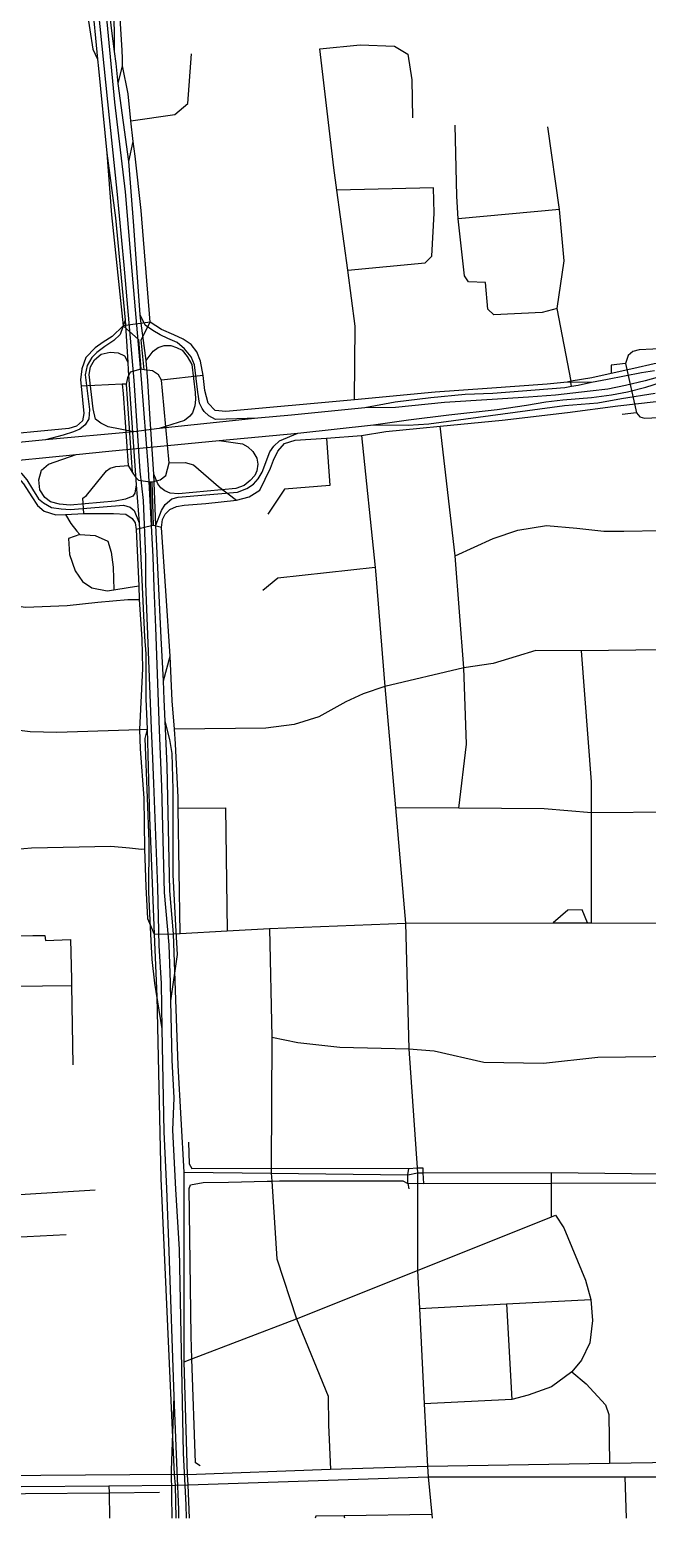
# Model space of a CAD drawing. Header units: inches. Extents: x 13375314 to 13382794, y 3537719 to 3542219.
# Drawn here: x 13379891 to 13380884, y 3537719 to 3540116 of the extents above; entities that cross this region are included whole.
import ezdxf

# ---------------------------------------------------------------- set-up
doc = ezdxf.new("R2010")
doc.units = ezdxf.units.IN
doc.header["$MEASUREMENT"] = 0

msp = doc.modelspace()

# ---------------------------------------------------------------- linework, layer by layer
for points in [[(13380026.8, 3540080.8), (13380027, 3540114.9), (13380024.3, 3540170.5), (13380014.6, 3540300.1), (13380008.7, 3540339.4), (13380000.7, 3540394.3), (13379994.8, 3540435.3), (13379991.8, 3540466.5), (13379974.3, 3540547.4)], [(13379974.4, 3540408.6), (13379986.8, 3540285.9), (13379997.3, 3540179.4), (13380015.8, 3539999.6), (13380030.5, 3539856), (13380041.9, 3539736.6), (13380058.3, 3539551.1), (13380067.5, 3539404.8), (13380073.2, 3539357.9), (13380076.8, 3539266.7), (13380077, 3539224.2), (13380086.2, 3538990.4)], [(13380099.2, 3538988.6), (13380093.4, 3539153.3), (13380090.9, 3539217.6), (13380089, 3539267.2), (13380081.6, 3539408.2), (13380070.3, 3539552.9), (13380054.5, 3539739.3), (13380044.8, 3539854.8), (13380027.4, 3539999.2), (13380010.4, 3540179.6), (13380004.7, 3540245.6), (13379999.8, 3540288.9), (13379988.1, 3540409)], [(13379978.2, 3540197.6), (13379977.9, 3540183.2), (13379979.4, 3540170.5), (13379982.5, 3540146.5), (13379992.1, 3540084.4), (13379999.7, 3540068.3)], [(13379987.3, 3540203.6), (13379990.7, 3540164.4), (13379999.7, 3540068.3), (13380001.1, 3540053.4)], [(13380029.6, 3540061.3), (13380026.8, 3540080.8), (13380022.9, 3540113.9), (13380015.2, 3540179.5), (13380013.7, 3540202.6)], [(13380039.7, 3540070), (13380039.5, 3540082.3), (13380033.2, 3540177.7), (13380030.9, 3540203)], [(13380053.3, 3539968.9), (13380124, 3539979.2), (13380144.9, 3539997.1), (13380150.8, 3540077.1)], [(13380413, 3539520), (13380414.4, 3539638.6), (13380402.3, 3539728.4), (13380384.8, 3539857.5), (13380379.9, 3539893.5), (13380357.6, 3540084.8), (13380422.1, 3540091.6), (13380477.7, 3540089), (13380499, 3540076.5), (13380505.2, 3540034.9), (13380506.3, 3539973.6)], [(13380001.1, 3540053.4), (13380014.4, 3539917.2)], [(13380050.2, 3539903.3), (13380033.1, 3540029.3), (13380029.6, 3540061.3)], [(13380033.1, 3540029.3), (13380039.9, 3540057.8), (13380039.7, 3540070)], [(13380074.8, 3539568), (13380069.8, 3539616.2), (13380084.5, 3539644.9), (13380069.8, 3539824.4), (13380060.5, 3539912.2), (13380056.8, 3539935.8), (13380053.3, 3539968.9), (13380048.8, 3540012.6), (13380039.9, 3540057.8)], [(13380739.2, 3539666.9), (13380715.4, 3539660.4), (13380637.6, 3539656.4), (13380627.6, 3539665.9), (13380624, 3539708.8), (13380596.8, 3539709.8), (13380590.1, 3539719.7), (13380580.1, 3539811.1), (13380577.8, 3539847.8), (13380575.4, 3539962.2)], [(13380762.2, 3539541), (13380761.5, 3539548.3), (13380761.6, 3539549.6), (13380739.2, 3539666.9), (13380750.3, 3539743.7), (13380742.8, 3539826.1), (13380724.4, 3539959.4)], [(13380050.2, 3539903.3), (13380056.8, 3539935.8)], [(13380014.4, 3539917.2), (13380022.2, 3539817.9), (13380040.7, 3539639), (13380065.8, 3539616.9), (13380069.4, 3539569)], [(13380014.4, 3539917.2), (13380028.6, 3539812.9), (13380044.2, 3539647.8)], [(13380077.7, 3539583.3), (13380068.9, 3539651.1), (13380068.5, 3539656.7), (13380058.2, 3539800.2), (13380050.2, 3539903.3)], [(13380402.3, 3539728.4), (13380527.1, 3539740.5), (13380537.5, 3539750.9), (13380541.6, 3539820.1), (13380540.1, 3539861.1), (13380384.8, 3539857.5)], [(13381476.6, 3539853), (13381367.6, 3539796.2), (13381341.6, 3539784.8), (13381338, 3539783.2), (13381269.5, 3539750.9), (13381250.2, 3539735.1), (13381226.5, 3539723.3), (13381189.9, 3539704.6), (13381142.1, 3539692.2), (13381084.4, 3539663.1), (13381029.4, 3539627.6), (13381023.1, 3539623.6), (13380969.2, 3539598), (13380942.2, 3539586.5), (13380915.2, 3539579.7), (13380895.4, 3539577.8), (13380862.5, 3539570.3), (13380826.4, 3539562.2), (13380794.9, 3539555.4), (13380761.6, 3539549.6), (13380755.2, 3539548.4)], [(13380742.8, 3539826.1), (13380580.1, 3539811.1)], [(13381162.8, 3539674.6), (13381067.3, 3539625.7), (13381008.3, 3539597.4), (13380958.2, 3539574.7), (13380923.1, 3539562.3), (13380881.1, 3539550.4), (13380849.3, 3539542.7), (13380821, 3539537.2), (13380792.6, 3539533.8), (13380736.8, 3539527.3), (13380693.2, 3539523.9), (13380634.8, 3539520.3), (13380558.1, 3539515.3), (13380479.3, 3539507.7), (13380429.9, 3539507)], [(13380443.6, 3539479.5), (13380499.8, 3539487.5), (13380564.8, 3539495.5), (13380642.9, 3539504.4), (13380689.8, 3539511.3), (13380720.9, 3539516.6), (13380748.3, 3539519.6), (13380794.5, 3539523.7), (13380826.7, 3539528), (13380852.5, 3539532.9), (13380881.7, 3539540.3), (13380927.8, 3539554.4), (13380962.2, 3539565.7), (13381003, 3539583.1), (13381069.8, 3539616.5), (13381166.2, 3539667.4)], [(13380044.2, 3539647.8), (13380036.3, 3539624.8), (13380025.7, 3539615.5), (13380011.7, 3539605.6), (13379998.4, 3539595.8), (13379990.3, 3539587.7), (13379983.1, 3539575.1), (13379979.6, 3539560.3), (13379986.7, 3539504)], [(13380794.7, 3539547.6), (13380761.5, 3539548.3), (13380755.2, 3539548.4), (13380723.4, 3539545.2), (13380626.6, 3539538), (13380542.9, 3539532.3), (13380413, 3539520), (13380206.4, 3539500.9), (13380189.1, 3539502.6), (13380177.5, 3539514.6), (13380172.6, 3539534.9), (13380169.8, 3539559.1), (13380165.4, 3539581.8), (13380159.3, 3539597.1), (13380150.3, 3539609.1), (13380137.4, 3539617.6), (13380122.4, 3539624.3), (13380102.4, 3539633), (13380084.5, 3539644.9), (13380040.7, 3539639)], [(13380044.2, 3539647.8), (13380048.2, 3539580.6), (13380049, 3539567.7), (13380061.8, 3539382.7), (13380066.7, 3539321.7)], [(13380161, 3539532), (13380155.5, 3539576.3), (13380150.6, 3539588.8), (13380139.4, 3539602), (13380128, 3539612.2), (13380113, 3539618.3), (13380100.6, 3539624.3), (13380088.8, 3539631.6), (13380076.2, 3539640.1), (13380068.5, 3539656.7)], [(13380040.7, 3539639), (13380023, 3539621.7), (13380008.6, 3539612.4), (13379996.1, 3539603.7), (13379981.1, 3539587.9), (13379974.3, 3539569.9), (13379972.5, 3539551.9), (13379973.2, 3539541.6), (13379977.5, 3539497.8), (13379975.5, 3539485.9), (13379965.7, 3539477.5), (13379953.3, 3539473.4), (13379818.5, 3539460.5), (13379748, 3539454.4), (13379740.8, 3539453.7), (13379702.7, 3539447.3), (13379663.7, 3539442.6), (13379599.8, 3539436.5), (13379516.9, 3539428.6), (13379481.9, 3539410.9)], [(13379992.5, 3539505.2), (13379986.4, 3539560.6), (13379988.6, 3539573.1), (13379994.7, 3539584.1), (13380005.3, 3539593.3), (13380020.1, 3539596.5), (13380033.1, 3539595.2), (13380043.1, 3539590.6), (13380048.2, 3539580.6), (13380049, 3539567.7)], [(13380077.7, 3539583.3), (13380089.3, 3539597.9), (13380097.5, 3539604.3), (13380107.1, 3539607.5), (13380117.4, 3539607.5), (13380127, 3539604.3), (13380135.9, 3539599.7), (13380144.1, 3539589.7), (13380151.2, 3539576.7), (13380156.8, 3539531.6)], [(13380937.4, 3539603.4), (13380871.4, 3539600.3), (13380861, 3539597.7), (13380853.7, 3539591), (13380849.1, 3539578.5), (13380866.7, 3539498.9), (13380872.4, 3539492.2), (13380879.7, 3539490.1), (13380940, 3539493.2)], [(13380090.5, 3539400.3), (13380084.5, 3539488.5), (13380080.4, 3539550.4), (13380077.7, 3539583.3)], [(13380849.1, 3539578.5), (13380826.2, 3539575.4)], [(13380826.2, 3539575.4), (13380826.4, 3539562.2)], [(13380114.8, 3539418.1), (13380104.1, 3539534.4), (13380102.6, 3539551.3), (13380097.7, 3539560.1), (13380088.3, 3539566.7), (13380074.8, 3539568), (13380069.4, 3539569), (13380052.1, 3539564.5), (13380047.8, 3539555), (13380045.8, 3539544.8), (13380055.5, 3539403.2), (13380061.3, 3539394.6), (13380065.7, 3539390.2), (13380084.5, 3539387.5), (13380087.7, 3539387.8), (13380100.4, 3539390.9), (13380109.4, 3539398.2), (13380114.8, 3539418.1)], [(13380169.8, 3539559.1), (13380102.6, 3539551.3)], [(13380895.8, 3539566.7), (13380874.9, 3539563.5), (13380820.1, 3539552.4), (13380794.7, 3539547.6), (13380773.2, 3539542.9), (13380762.2, 3539541), (13380751.4, 3539539.1)], [(13380045.8, 3539544.8), (13380039.4, 3539544.9), (13379973.2, 3539541.6)], [(13380039.4, 3539544.9), (13380041.1, 3539530), (13380049.1, 3539414)], [(13380156.8, 3539531.6), (13380157.3, 3539520.1), (13380156.3, 3539510), (13380152.4, 3539499.1), (13380148, 3539493.7), (13380139.8, 3539486.6), (13380098.6, 3539473.7)], [(13380257.6, 3539490), (13380189.3, 3539488.1), (13380178.7, 3539493.8), (13380171.4, 3539500.8), (13380168.1, 3539505.9), (13380163.5, 3539514.2), (13380161, 3539532)], [(13380751.4, 3539539.1), (13380635.9, 3539530.1), (13380591.5, 3539528.2), (13380536.2, 3539522.8)], [(13380751.1, 3539510.5), (13380804.6, 3539515.1), (13380842.7, 3539521.9), (13380896.8, 3539530.7)], [(13379986.7, 3539504), (13379985.7, 3539489.4), (13379979.8, 3539479.6), (13379971.3, 3539472.8), (13379961.2, 3539468.4), (13379944.3, 3539462.7), (13379915.8, 3539455.4)], [(13380058.1, 3539468.4), (13380016.6, 3539476.2), (13380005.1, 3539482.3), (13379996.5, 3539488.9), (13379992.5, 3539505.2)], [(13380429.9, 3539507), (13380312, 3539495.1), (13380257.6, 3539490), (13380098.6, 3539473.7)], [(13380223.5, 3539358), (13380243.8, 3539363.7), (13380260.8, 3539374.5), (13380278, 3539409.7), (13380282.9, 3539422.5), (13380289.7, 3539437.4), (13380300.5, 3539449.3), (13380317.6, 3539454.6), (13380368.3, 3539458.3), (13380424.7, 3539462.5), (13380463.6, 3539468.9), (13380518.1, 3539473.9), (13380551, 3539477.2), (13380650.7, 3539487), (13380755.9, 3539499.4), (13380836.8, 3539510), (13380898.4, 3539517.2)], [(13380536.2, 3539522.8), (13380478.5, 3539516.1), (13380429.9, 3539507)], [(13380533, 3539481.1), (13380751.1, 3539510.5)], [(13380866.7, 3539498.9), (13380843.9, 3539496.3)], [(13380195.2, 3539454.3), (13380322.1, 3539466), (13380443.6, 3539479.5)], [(13380443.6, 3539479.5), (13380499.5, 3539479.1), (13380533, 3539481.1)], [(13380580.9, 3538862.4), (13380593.5, 3538965.5), (13380589, 3539088.2), (13380575.4, 3539268.5), (13380551, 3539477.2)], [(13379915.8, 3539455.4), (13379734, 3539437.1)], [(13379823.9, 3539417.7), (13379965.5, 3539431.8), (13380017.7, 3539437), (13380195.2, 3539454.3)], [(13380098.6, 3539473.7), (13380058.1, 3539468.4), (13379915.8, 3539455.4)], [(13380195.2, 3539454.3), (13380233.1, 3539449.1), (13380241.6, 3539444.3), (13380249.6, 3539436.4), (13380255.8, 3539426)], [(13380368.3, 3539458.3), (13380373.4, 3539382), (13380300.3, 3539376), (13380273.8, 3539335.5)], [(13380277, 3539436), (13380283.2, 3539445.4), (13380292.7, 3539453.6), (13380322.1, 3539466)], [(13380424.7, 3539462.5), (13380446.4, 3539249.8), (13380446.9, 3539244.7), (13380461.8, 3539058), (13380478.9, 3538863.1), (13380495.1, 3538677.4), (13380500.8, 3538475), (13380514, 3538283), (13380514.5, 3538275.4), (13380514.5, 3538257.7), (13380514.3, 3538118.1), (13380517.5, 3538056.6), (13380525.4, 3537903.1), (13380530.6, 3537802.5), (13380531.7, 3537785.8), (13380537.4, 3537725.2), (13380537.9, 3537719.1)], [(13379909.7, 3539406.6), (13379920.9, 3539416.4), (13379965.5, 3539431.8)], [(13380093.7, 3539318.2), (13380102.6, 3539341.8), (13380108.7, 3539351.4), (13380119.3, 3539360.6), (13380129.3, 3539363.2), (13380225, 3539371.3), (13380239.8, 3539377.2), (13380250.8, 3539384), (13380257.9, 3539392.5), (13380264.7, 3539403.5), (13380277, 3539436)], [(13379632.5, 3539389.5), (13379688.2, 3539394.3), (13379736.8, 3539395.6), (13379832.9, 3539404.7), (13379854.3, 3539405.1), (13379868.7, 3539398.2), (13379880.5, 3539384.3), (13379893.9, 3539363.6), (13379903.3, 3539349.6), (13379913.6, 3539340.4), (13379932.6, 3539334.4)], [(13379823.9, 3539417.7), (13379866.3, 3539411.6), (13379877.6, 3539401.1), (13379886, 3539390.9), (13379894.9, 3539375.9)], [(13380061.8, 3539382.7), (13380059.7, 3539369.3), (13380056.4, 3539364.5), (13380044.5, 3539360.1), (13380027.8, 3539356.6), (13379955.6, 3539350.3), (13379938.3, 3539351.8), (13379924.2, 3539355.5), (13379914.7, 3539362.6), (13379906.9, 3539374.7), (13379905.3, 3539391.1), (13379909.7, 3539406.6)], [(13379977.4, 3539336.9), (13379976.3, 3539361.4), (13379981.9, 3539365.6), (13380014.2, 3539405.6), (13380020.1, 3539409.8), (13380029.3, 3539412.3), (13380049.1, 3539414), (13380055.5, 3539403.2)], [(13380255.8, 3539426), (13380257.6, 3539416), (13380255.8, 3539405.3), (13380252.6, 3539397.9), (13380245.5, 3539389.7), (13380235.5, 3539382), (13380222.1, 3539376.8), (13380129.9, 3539368.7), (13380116.8, 3539369.5), (13380107.9, 3539373), (13380101.7, 3539378.1), (13380096.6, 3539384.3), (13380090.5, 3539400.3)], [(13380114.8, 3539418.1), (13380140.6, 3539419), (13380154.3, 3539414.9), (13380194.6, 3539380.1), (13380223.5, 3539358)], [(13380084.5, 3539387.5), (13380086.7, 3539316.9), (13380061.8, 3539311.1), (13380065.9, 3539220.2), (13380066.5, 3539198.3), (13380070.9, 3539134.6), (13380072.1, 3539087), (13380067.3, 3538989.2), (13380068.4, 3538958), (13380074.2, 3538878.7), (13380075.4, 3538796.8), (13380077.5, 3538735.5), (13380080.1, 3538684.9), (13380090.8, 3538659.3)], [(13380105.7, 3539067.1), (13380116.6, 3539106.9), (13380109.6, 3539212.2), (13380102.6, 3539314.2), (13380089.6, 3539317.2), (13380087.7, 3539387.8)], [(13380105.7, 3539067.1), (13380102.1, 3539136.7), (13380093.7, 3539318.2), (13380090.5, 3539400.3)], [(13379894.9, 3539375.9), (13379904.8, 3539360.5), (13379912.9, 3539354), (13379925.7, 3539346.5), (13379941.2, 3539344.1), (13379956, 3539343.2), (13380041.3, 3539350.3), (13380052.2, 3539347), (13380058.4, 3539341.7), (13380066.7, 3539321.7)], [(13380102.6, 3539314.2), (13380104.1, 3539327), (13380108.6, 3539335.7), (13380116, 3539343), (13380126.8, 3539348.3), (13380139.3, 3539350.3), (13380174.2, 3539353.1), (13380223.5, 3539358)], [(13379932.6, 3539334.4), (13379948.4, 3539335.3), (13379977.4, 3539336.9), (13380025.4, 3539336.9), (13380045.1, 3539335.8), (13380055.5, 3539328.9), (13380060.2, 3539321.8), (13380061.8, 3539311.1)], [(13379948.4, 3539335.3), (13379956.8, 3539320.7), (13379966.6, 3539308.5), (13379971, 3539303), (13379952.8, 3539296.3), (13379954.4, 3539270.7), (13379963.5, 3539244.3), (13379975.7, 3539227.3), (13379990.3, 3539217.1), (13380015.1, 3539212), (13380026.1, 3539213.8), (13380049, 3539217.5), (13380065.9, 3539220.2)], [(13380066.7, 3539321.7), (13380075.2, 3539138.2), (13380077.2, 3539111)], [(13380089.6, 3539317.2), (13380086.7, 3539316.9)], [(13380575.4, 3539268.5), (13380636.5, 3539296.6), (13380676.1, 3539309.9), (13380721.9, 3539317.7), (13380771.2, 3539313.3), (13380814.6, 3539308.5), (13380846.8, 3539308.4), (13380905.9, 3539309.4)], [(13379971, 3539303), (13379995.8, 3539301.4), (13380016.3, 3539292), (13380021.8, 3539274.6), (13380024.9, 3539250.2), (13380026.1, 3539213.8)], [(13381712.6, 3539294.5), (13381656.7, 3539264.6), (13381639.1, 3539255.1), (13381416.8, 3539146.9), (13381361.2, 3539125.9), (13381316.5, 3539119.5), (13381262, 3539116.3), (13381091.8, 3539116.7), (13380929.4, 3539117.8), (13380909.2, 3539117.2), (13380778.4, 3539115.5), (13380705.1, 3539116.2), (13380673.5, 3539106.6), (13380636.5, 3539095.3), (13380589, 3539088.2), (13380461.8, 3539058), (13380427.1, 3539046.6), (13380399.1, 3539033.7), (13380355.8, 3539009.4), (13380315.9, 3538997.1), (13380270.4, 3538991.3), (13380123.3, 3538989.7)], [(13379372.9, 3539230.6), (13379612.3, 3539254.7), (13379640, 3539260.2), (13379693.6, 3539261), (13379758.4, 3539230.4), (13379818.1, 3539195.7), (13379883.8, 3539186.1), (13379950.8, 3539188.5), (13380000, 3539193.9), (13380048.6, 3539198.2), (13380066.5, 3539198.3)], [(13380446.4, 3539249.8), (13380289.7, 3539232.4), (13380265.8, 3539212.7)], [(13380794.5, 3538677.6), (13380794.5, 3538855), (13380794.5, 3538904.8), (13380778.4, 3539115.5)], [(13380077.2, 3539111), (13380077.6, 3539038.3), (13380079.4, 3538989.7)], [(13380132.6, 3538660.6), (13380129.7, 3538862.4), (13380129.4, 3538879.6), (13380125.3, 3538965.9), (13380123.3, 3538989.7), (13380119.6, 3539035.1), (13380116.6, 3539106.9)], [(13379089.7, 3538953.8), (13379133.8, 3538964.7), (13379220.6, 3538986.9), (13379314, 3539007.3), (13379371.3, 3539019.3), (13379461.3, 3539035.2), (13379501.4, 3539039.4), (13379538.2, 3539041.5), (13379612.3, 3539043.8), (13379661.3, 3539041.3), (13379700.1, 3539036.4), (13379741.2, 3539024.5), (13379789.1, 3539008.4), (13379824.4, 3538996.3), (13379852.6, 3538990.5), (13379891.4, 3538985.7), (13379934.3, 3538984.9), (13380049.9, 3538988.7), (13380067.3, 3538989.2), (13380079.4, 3538989.7)], [(13380108.5, 3539002.6), (13380107, 3539037.3), (13380105.7, 3539067.1)], [(13380121.3, 3538892.5), (13380119.6, 3538950.1), (13380116.1, 3538972.9), (13380108.5, 3539002.6)], [(13380138.9, 3538276), (13380129.2, 3538447.8), (13380121.8, 3538660), (13380115.8, 3538729.4), (13380111.8, 3538930.2), (13380108.5, 3539002.6)], [(13380079.4, 3538989.7), (13380075.9, 3538974.5), (13380079.4, 3538878.9)], [(13380079.4, 3538989.7), (13380083.4, 3538847), (13380085.5, 3538796.4), (13380090.8, 3538659.3)], [(13380086.2, 3538990.4), (13380088.4, 3538942.4), (13380089.9, 3538901.9)], [(13380103.3, 3538896.7), (13380099.2, 3538988.6)], [(13380089.9, 3538901.9), (13380096.1, 3538734.8), (13380098.3, 3538641.4), (13380102, 3538580.2), (13380103.3, 3538507), (13380106.3, 3538341.3), (13380110.4, 3538249.8), (13380114.2, 3538149.3), (13380122.5, 3537915), (13380127.4, 3537795.4), (13380129.8, 3537733.2), (13380130.1, 3537719.1)], [(13380079.4, 3538878.9), (13380082.5, 3538808.1), (13380081.5, 3538727.2), (13380085, 3538659.5)], [(13380142.6, 3537719.1), (13380142.3, 3537740.8), (13380138.2, 3537824.1), (13380131.6, 3538151.8), (13380125.5, 3538248.8), (13380120.6, 3538344.1), (13380123, 3538395.9), (13380120, 3538456.7), (13380117.9, 3538551.9), (13380117.3, 3538581.7), (13380115, 3538642.4), (13380107.3, 3538726.5), (13380103.3, 3538896.7)], [(13380125.7, 3538673.4), (13380121.6, 3538755), (13380121.3, 3538892.5)], [(13380129.7, 3538862.4), (13380205.8, 3538862.9), (13380208.5, 3538664.8)], [(13380929.2, 3538856.1), (13380794.5, 3538855), (13380718.5, 3538861.4), (13380580.9, 3538862.4), (13380478.9, 3538863.1)], [(13379099.9, 3538688.6), (13379123.9, 3538692), (13379142.4, 3538693.4), (13379213.1, 3538716.5), (13379226.8, 3538720.9), (13379310.9, 3538748.3), (13379386.5, 3538772.9), (13379406.3, 3538779.4), (13379515.5, 3538782.3), (13379632.3, 3538787.1), (13379659.5, 3538788.2), (13379753.2, 3538792.2), (13379788.2, 3538794.2), (13379854.5, 3538795.8), (13379868.8, 3538796.3), (13379893.5, 3538798.2), (13380020.9, 3538801.1), (13380051.3, 3538798.7), (13380070.7, 3538796.1), (13380075.4, 3538796.8)], [(13380788.1, 3538677.6), (13380779.4, 3538698.5), (13380756.4, 3538698.1), (13380732.8, 3538677.6)], [(13380090.8, 3538659.3), (13380121.8, 3538660), (13380132.6, 3538660.6), (13380208.5, 3538664.8), (13380276.5, 3538668.6), (13380495.1, 3538677.4), (13380732.8, 3538677.6), (13380788.1, 3538677.6), (13380794.5, 3538677.6), (13380928, 3538677.3)], [(13380117.9, 3538551.9), (13380128.5, 3538626.7), (13380125.7, 3538673.4)], [(13380276.5, 3538668.6), (13380280.1, 3538493.4), (13380279, 3538282.7), (13380279, 3538274.7), (13380279.9, 3538261.7), (13380288.3, 3538136.8), (13380319.9, 3538040.1), (13380370.9, 3537915.6), (13380371.1, 3537869.5), (13380374.6, 3537797.6)], [(13379768.7, 3538656.9), (13379871.7, 3538656.9), (13379895.8, 3538657.2), (13379914.8, 3538657.5), (13379915.9, 3538649.1), (13379956.4, 3538650.7), (13379957.8, 3538587.1), (13379958, 3538576.9), (13379960.1, 3538449)], [(13380085, 3538659.5), (13380087.3, 3538618.5), (13380091.4, 3538580.7), (13380103.3, 3538507)], [(13380090.8, 3538659.3), (13380094.9, 3538559.1), (13380101.8, 3538265.9), (13380123, 3537789.6)], [(13379706.7, 3538573.9), (13379769.3, 3538575), (13379793.4, 3538575), (13379864.4, 3538575.9), (13379958, 3538576.9)], [(13380280.1, 3538493.4), (13380322.1, 3538485.3), (13380389.8, 3538477.6), (13380500.8, 3538475), (13380541.6, 3538471.6), (13380621.1, 3538453.5), (13380717.3, 3538451.9), (13380804.7, 3538461.4), (13380938.7, 3538463.3)], [(13380146.2, 3538324.3), (13380147.3, 3538289.7), (13380151.5, 3538282.4), (13380279, 3538282.7), (13380500.6, 3538282.2)], [(13380138.9, 3538276), (13380279, 3538274.7), (13380498.9, 3538272.2), (13380514.5, 3538275.4), (13380523.3, 3538275.4), (13380730.1, 3538275.9), (13380944.9, 3538273.1), (13380962.9, 3538277)], [(13380522.9, 3538283.4), (13380523.3, 3538275.4), (13380524.3, 3538258.2), (13380514.5, 3538257.7), (13380498.8, 3538258.2), (13380498.9, 3538272.2), (13380500.6, 3538282.2), (13380514, 3538283), (13380522.9, 3538283.4)], [(13379594.1, 3537767.8), (13380018.1, 3537771.2), (13380124.4, 3537772.1), (13380145.3, 3537773.1), (13380531.7, 3537785.8), (13380848.3, 3537785.9), (13380928, 3537785.9), (13380951.9, 3537786.2), (13380980.4, 3537788.2), (13381128.6, 3537805.5), (13381347, 3537828.4), (13381371.4, 3537831), (13381648.7, 3537864.9), (13381706.6, 3537871.5), (13381765.8, 3537876.9), (13381807.5, 3537882.1), (13381870.7, 3537899.1), (13381939.1, 3537932.7), (13381977.8, 3537953.4), (13382016.7, 3537976.6), (13382148.9, 3538058.7), (13382324.9, 3538184.7), (13382421.2, 3538253.7)], [(13380147.6, 3537719.1), (13380145.3, 3537773.1), (13380144.3, 3537789.2), (13380139.1, 3537970.8), (13380138.9, 3538276)], [(13380164.7, 3537803.6), (13380157.1, 3537808.2), (13380151.3, 3537975.5), (13380150.1, 3538012.4), (13380146.9, 3538249.8), (13380149.3, 3538255.7), (13380169.8, 3538259.6), (13380210.4, 3538260.2), (13380272.9, 3538261.9), (13380279.9, 3538261.7), (13380292.7, 3538262.4), (13380491, 3538262.4), (13380498.8, 3538258.2), (13380500.4, 3538249.4)], [(13380524.3, 3538258.2), (13380730.1, 3538258.8), (13380914.2, 3538259.3), (13380917.8, 3538255.7), (13380921.8, 3538250.3), (13380922.8, 3538243.2), (13380932.3, 3537836.1), (13380927.2, 3537829.5)], [(13380730.1, 3538204.5), (13380730.1, 3538258.8), (13380730.1, 3538275.9)], [(13379113.2, 3538199.6), (13379142.9, 3538200.2), (13379203.6, 3538199.5), (13379234.6, 3538201.5), (13379245.8, 3538202.3), (13379257, 3538203.1), (13379361.6, 3538210.7), (13379496.6, 3538219.3), (13379504, 3538219.8), (13379596.5, 3538224.5), (13379703.8, 3538230.1), (13379715.2, 3538230.6), (13379821.7, 3538237.1), (13379883.5, 3538240.9), (13379995.7, 3538247.8)], [(13380139.1, 3537970.8), (13380151.3, 3537975.5), (13380319.9, 3538040.1), (13380514.3, 3538118.1), (13380730.1, 3538204.5), (13380736.7, 3538207.2), (13380750.1, 3538186.9), (13380784.8, 3538102.5), (13380793.4, 3538071.4), (13380796.4, 3538037.6), (13380791.7, 3538001.7), (13380778.7, 3537973.6), (13380763.1, 3537955), (13380730.3, 3537930.8), (13380692.6, 3537917.4), (13380666.2, 3537910.4), (13380525.4, 3537903.1)], [(13379768.6, 3538159.8), (13379776.9, 3538167.4), (13379825, 3538169.7), (13379886.5, 3538172.7), (13379949.4, 3538175.7)], [(13380517.5, 3538056.6), (13380657.6, 3538064.1), (13380793.4, 3538071.4)], [(13380657.6, 3538064.1), (13380666.2, 3537910.4)], [(13380763.1, 3537955), (13380785.7, 3537935.3), (13380817.3, 3537901.6), (13380822.5, 3537886), (13380823.4, 3537807)], [(13380122.5, 3537915), (13380118.1, 3537796.6), (13380118.7, 3537755.6)], [(13380951.5, 3537808.8), (13380927.3, 3537808.6), (13380823.4, 3537807), (13380530.6, 3537802.5), (13380374.6, 3537797.6), (13380144.3, 3537789.2), (13380123, 3537789.6)], [(13380123, 3537789.6), (13379765.3, 3537787), (13379593.7, 3537781.4)], [(13380123, 3537789.6), (13380124.4, 3537772.1), (13380125.7, 3537719.1)], [(13380848.3, 3537785.9), (13380850.2, 3537719.1)], [(13379605.1, 3537747.7), (13379607.1, 3537753.6), (13379614, 3537756.9), (13380018.2, 3537760.1), (13380099.2, 3537761.2)], [(13380018.1, 3537771.2), (13380018.2, 3537760.1), (13380018.7, 3537719.1)], [(13380118.7, 3537755.6), (13380119.4, 3537719.1)], [(13380537.4, 3537725.2), (13380396.4, 3537723.1), (13380350.7, 3537722.4), (13380350.1, 3537719.1)], [(13380397.6, 3537719.1), (13380396.4, 3537723.1)]]:
    msp.add_lwpolyline(points)

doc.saveas('drawing.dxf')
